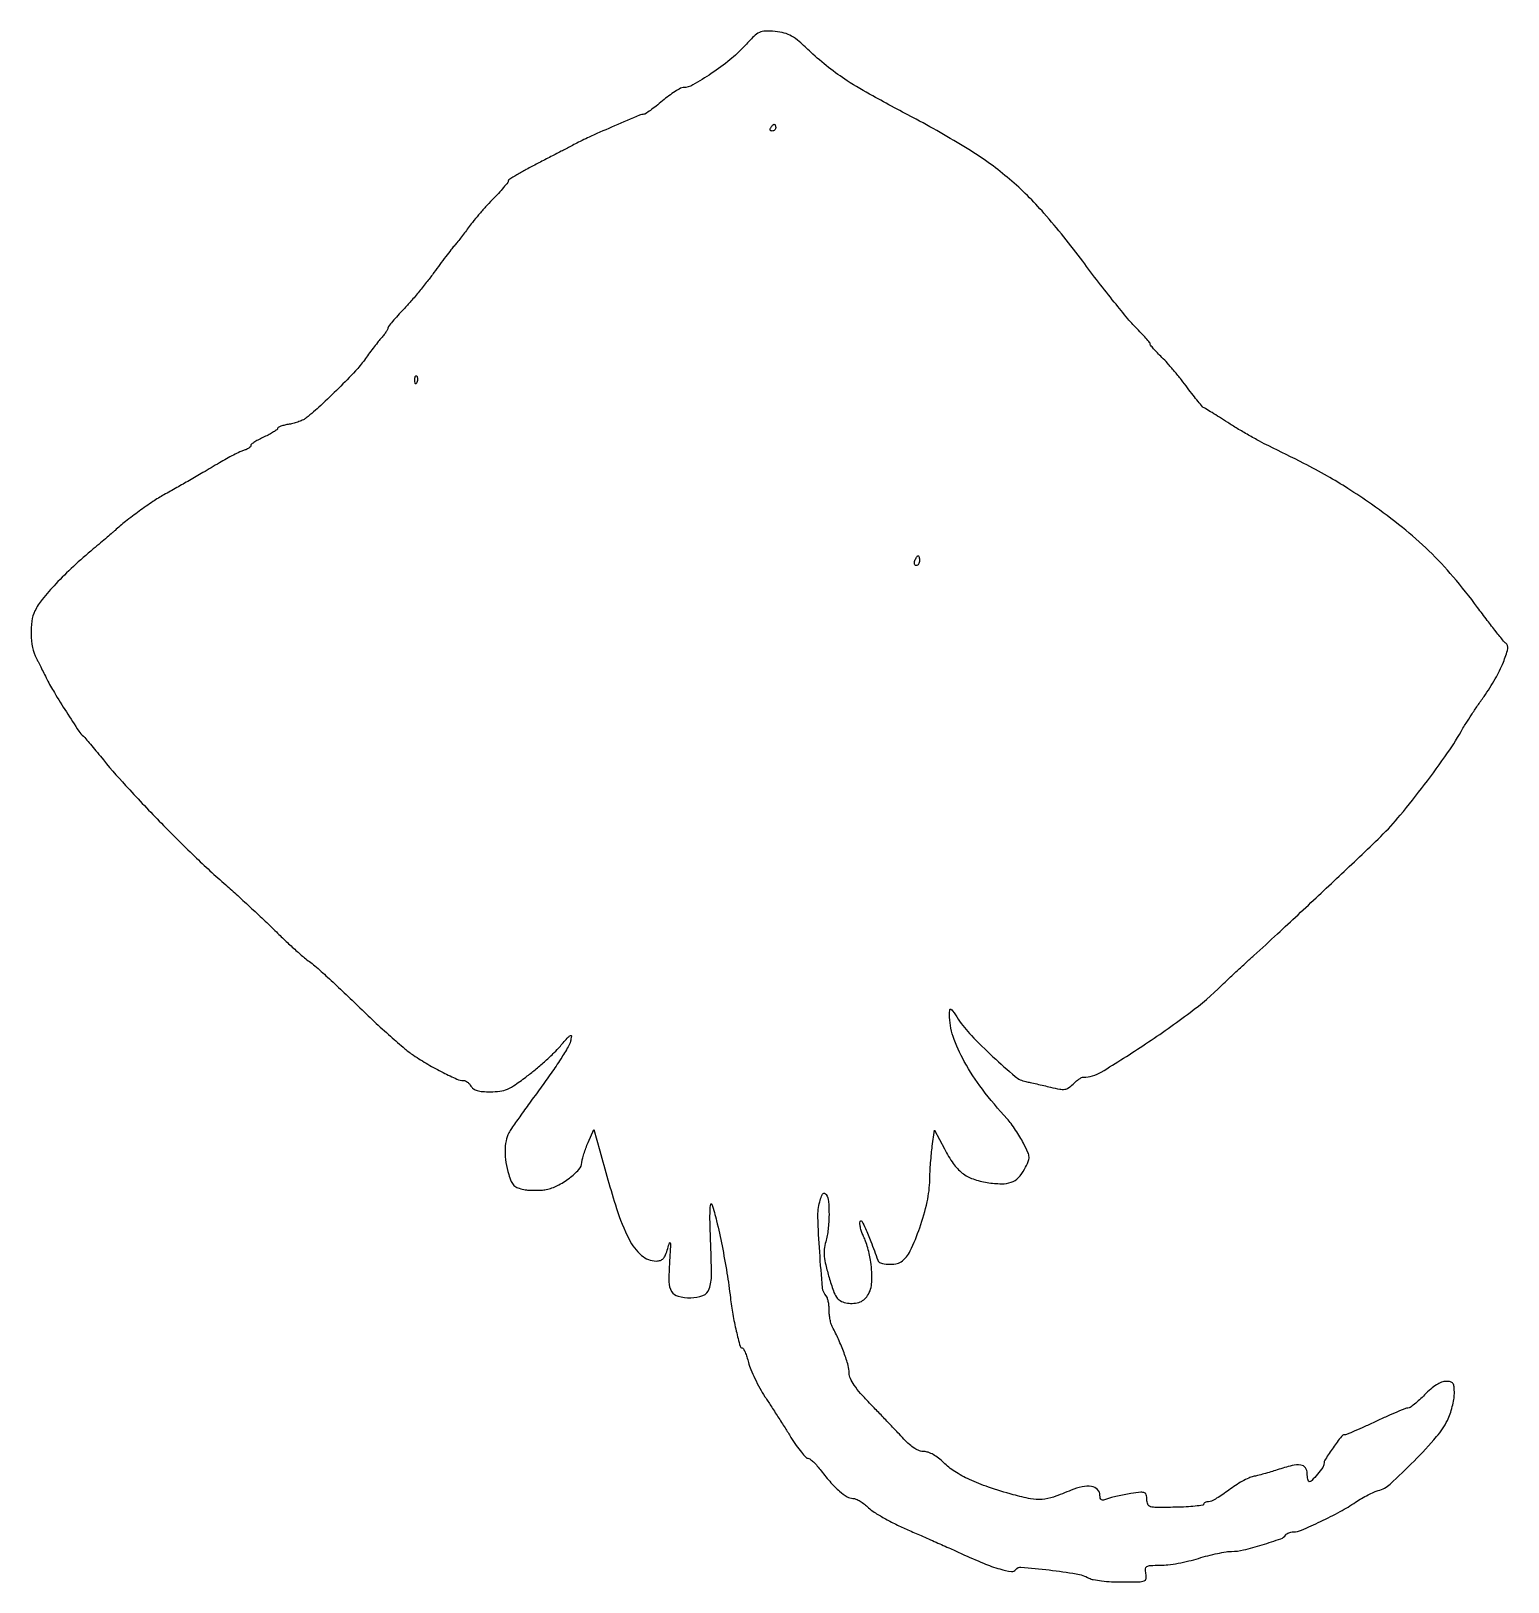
# Model space of a CAD drawing. Extents: x 0 to 442, y 0 to 464.
import ezdxf

# ---------------------------------------------------------------- set-up
doc = ezdxf.new("R2010")
doc.units = 0

msp = doc.modelspace()

# ---------------------------------------------------------------- linework, layer by layer
for points in [[(213.476515, 459.183065, -0.037581), (209.32025, 455.301099, -0.021053), (203.746225, 451.202228, -0.017057), (198.256697, 447.776991, -0.131688), (195.357735, 447, 0.126681), (194.514936, 446.782983, 0.016453), (192.905641, 445.825, 0.018312), (191.041216, 444.531705, 0.014365), (189.11505, 443, -0.007829), (187.238751, 441.467497, -0.011258), (185.526893, 440.175, -0.007227), (184.066616, 439.154946, -0.149931), (183.561505, 439, 0.100666), (182.304584, 438.744352, 0.001279), (174.797558, 435.536139, 0.003988), (167.78565, 432.451761, 0.015306), (163.5, 430.365729, -0.001053), (161.811457, 429.483446, -0.000213), (158.810937, 427.925297, -0.000225), (155.319936, 426.116326, -0.000211), (151.75, 424.270395, 0.006012), (148.39594, 422.486471, 0.009516), (145.570312, 420.869104, 0.003996), (143.223802, 419.440449, 0.259583), (143, 419.038416, -0.171905), (142.841409, 418.590773, -0.005526), (141.599479, 417.092183, -0.010072), (140.059239, 415.347397, -0.006757), (138.232269, 413.413094, 0.008434), (136.226965, 411.275667, 0.006807), (134.143876, 408.915096, 0.006887), (132.280329, 406.682962, 0.017544), (131.009448, 405, -0.006738), (129.941353, 403.520142, -0.005528), (128.761826, 401.967616, -0.005587), (127.645865, 400.564628, -0.014688), (126.805542, 399.591883, 0.018785), (125.868908, 398.489523, 0.003908), (124.313672, 396.481133, 0.004099), (122.544602, 394.119427, 0.00386), (120.778363, 391.681578, -0.010875), (118.795774, 389.024384, -0.006763), (116.361457, 385.991117, -0.006784), (113.877754, 383.062509, -0.012187), (111.75, 380.738398, 0.00703), (109.929879, 378.791014, 0.010421), (108.395312, 377.029774, 0.005912), (107.163139, 375.518656, 0.16966), (107, 375.051712, -0.131837), (106.887271, 374.63161, -0.016285), (106.381432, 373.819183, -0.018324), (105.700619, 372.877745, -0.014206), (104.894236, 371.90301, 0.01127), (103.889993, 370.703514, 0.004604), (102.577645, 369.030884, 0.004553), (101.200163, 367.207445, 0.005802), (99.964998, 365.5, -0.035164), (97.291034, 362.226643, -0.007913), (92.27499, 357.064845, -0.00865), (86.899335, 351.887656, -0.019266), (82.59498, 348.182201, -0.057556), (81.719272, 347.636522, -0.022643), (80.40642, 347.086111, -0.022053), (78.919442, 346.613703, -0.025665), (77.469627, 346.301358, 0.018919), (76.140036, 346.033623, 0.02925), (75.019203, 345.693007, 0.028823), (74.191059, 345.331949, 0.282696), (74, 345.021032, -0.239909), (73.813411, 344.654539, -0.016649), (72.825, 343.984599, -0.020759), (71.532669, 343.243183, -0.01393), (70, 342.5, 0.015159), (68.467438, 341.752209, 0.022348), (67.175, 340.996761, 0.018889), (66.196103, 340.310525, 0.234567), (66, 339.915513, -0.198409), (65.856871, 339.569021, -0.047551), (65.367784, 339.16346, -0.04163), (64.67181, 338.770438, -0.03089), (63.847775, 338.451686, 0.033595), (62.698538, 337.999983, 0.007751), (60.830295, 337.080955, 0.007972), (58.707323, 335.952382, 0.007714), (56.597775, 334.744601, -0.001102), (51.682723, 331.843621, -0.001941), (47.607105, 329.471413, -0.00218), (43.866692, 327.335388, -0.002002), (40, 325.169939, 0.021048), (36.716584, 323.163203, 0.009719), (32.613191, 320.294521, 0.00974), (28.554638, 317.215346, 0.017699), (25.380657, 314.52064, -0.008128), (24.672372, 313.895592, -0.000878), (23.009553, 312.480632, -0.001078), (21.022942, 310.803496, -0.000868), (18.880657, 309.009171, 0.013311), (12.909747, 303.749827, 0.016642), (7.670375, 298.545696, 0.017649), (3.57269, 293.875523, 0.060533), (1.419001, 290.47055, 0.0752), (0.482006, 287.364082, 0.043359), (0.262256, 283.455789, 0.043008), (0.72409, 279.508172, 0.066584), (1.852155, 276.271862, -0.000101), (2.34074, 275.305625, -0.000024), (3.152834, 273.698609, -0.000025), (4.085384, 271.852777, -0.000025), (5.021212, 270, 0.019421), (7.231336, 266.0162, 0.00617), (10.82514, 260.254363, 0.00341), (14.577864, 254.48685, 0.075123), (15.918218, 253, -0.043729), (16.313214, 252.61344, -0.001634), (17.660875, 251.03125, -0.002948), (19.239181, 249.143501, -0.002068), (20.995088, 247, 0.014966), (28.560843, 238.235429, 0.007528), (38.59946, 227.612056, 0.00751), (49.176369, 217.072778, 0.012273), (58.489055, 208.5, -0.004487), (62.067539, 205.307314, -0.002744), (66.234949, 201.479531, -0.00275), (70.321337, 197.642551, -0.004883), (73.639382, 194.430318, 0.005819), (76.58233, 191.591873, 0.006377), (79.503102, 188.909197, 0.005995), (82.055846, 186.678427, 0.031551), (83.544728, 185.56265, -0.036769), (85.190686, 184.302157, -0.003534), (88.93759, 180.921116, -0.004483), (93.345465, 176.813523, -0.003525), (98.050026, 172.286517, 0.00574), (102.908127, 167.653036, 0.006083), (107.779425, 163.22212, 0.005825), (112.063743, 159.507648, 0.027539), (114.655625, 157.54724, 0.016371), (118.948731, 154.857124, 0.015098), (123.524465, 152.376214, 0.012179), (127.653522, 150.420846, 0.104861), (129.638139, 150, -0.109649), (130.190554, 149.877382, -0.054241), (130.807966, 149.502885, -0.050076), (131.391754, 148.95501, -0.051758), (131.847683, 148.307692, 0.11758), (132.569533, 147.523914, 0.077446), (133.684598, 147.001907, 0.051966), (135.311569, 146.706833, 0.019109), (137.647373, 146.619524, 0.0345), (140.516623, 146.820197, 0.066424), (142.732572, 147.43694, 0.049547), (145.099902, 148.739815, 0.012183), (148.702165, 151.346983, 0.012123), (151.345857, 153.46351, 0.009025), (154.162473, 155.920939, 0.009134), (156.735706, 158.336079, 0.020378), (158.581024, 160.285151, -0.003024), (160.928602, 162.943708, -0.099635), (161.609451, 163.453572, -0.595826), (161.885935, 163.251759, -0.02428), (161.603099, 161.723272, -0.076913), (160.937452, 160.080831, -0.007679), (158.700513, 156.464269, -0.009513), (155.870369, 152.221904, -0.007423), (152.64121, 147.719518, 0.00237), (149.374437, 143.260521, 0.003096), (146.431404, 139.149908, 0.002294), (144.003375, 135.680205, 0.028656), (143.166971, 134.311988, 0.077281), (142.329701, 131.92336, 0.045478), (142.051134, 128.903712, 0.040551), (142.325219, 125.483236, 0.032531), (143.15333, 121.882568, 0.028691), (143.904154, 119.815821, 0.095816), (144.711516, 118.62776, 0.10792), (145.846583, 117.903636, 0.041877), (147.65333, 117.405257, 0.029075), (149.178691, 117.210004, 0.017421), (151.005235, 117.147256, 0.017416), (152.833487, 117.211867, 0.028831), (154.364491, 117.408601, 0.072268), (157.714693, 118.555118, 0.043691), (161.271761, 120.791869, 0.043044), (164.133619, 123.377327, 0.175472), (165.03772, 125.5, -0.047715), (165.193934, 126.52939, -0.013997), (165.627012, 128.070479, -0.013921), (166.214246, 129.786093, -0.014522), (166.8885, 131.442057), (168.628672, 135.384113), (170.37699, 128.942057, 0.008603), (175.365983, 111.735821, 0.043745), (179.1258, 102.506574, 0.092341), (182.851251, 97.690953, 0.184086), (187.288451, 96, 0.079069), (188.509727, 96.194345, 0.129935), (189.383093, 96.759135, 0.090904), (190.059779, 97.845638, 0.025445), (190.701099, 99.75, -0.018411), (191.241928, 101.433876, -0.784525), (191.467823, 101.409552, -0.048185), (191.513026, 100.180803, -0.001988), (191.232974, 95.776564, 0.019801), (191.065014, 89.753829, 0.131004), (191.867311, 86.879999, 0.203503), (193.807184, 85.446184, 0.058814), (197.587261, 85, 0.093569), (201.235181, 85.688693, 0.219915), (203.110244, 87.643148, 0.085362), (203.790306, 91.819488, 0.008021), (203.530129, 102.252665, -0.004367), (203.356702, 107.630142, -0.013648), (203.370418, 111.249547, -0.036777), (203.551574, 112.975028, -0.770504), (203.864317, 113, -0.026527), (205.320123, 108.020714, -0.008664), (206.946301, 100.540842, -0.008801), (208.420949, 92.397579, -0.011962), (209.445489, 85, 0.015402), (210.160683, 80.08503, 0.01404), (211.195334, 75.06803, 0.006061), (212.329924, 70.5025, 0.341156), (212.980677, 70, -0.276354), (213.341941, 69.783816, -0.021241), (213.85477, 68.721694, -0.024336), (214.381782, 67.315956, -0.015838), (214.858336, 65.648319, 0.036004), (215.544551, 63.56821, 0.014615), (216.761394, 60.842314, 0.014373), (218.246007, 57.97546, 0.017753), (219.798096, 55.398319, -0.001285), (221.553538, 52.689531, -0.000728), (223.667048, 49.399263, -0.000726), (225.788079, 46.076077, -0.001195), (227.571046, 43.258746, 0.012052), (229.158552, 40.866823, 0.017639), (230.678192, 38.848292, 0.013183), (232.011535, 37.287459, 0.210464), (232.631311, 37.008746, -0.166911), (233.230392, 36.797837, -0.021834), (234.267607, 35.901007, -0.023436), (235.43877, 34.686746, -0.017634), (236.61303, 33.25, 0.01729), (239.519271, 29.689122, 0.034147), (242.103873, 27.114642, 0.043531), (244.338092, 25.49192, 0.13612), (246.111544, 25, -0.103328), (247.003594, 24.813664, -0.031605), (248.235168, 24.18024, -0.030136), (249.55922, 23.277357, -0.028833), (250.785861, 22.209327, 0.052164), (252.456432, 20.886345, 0.01329), (255.425164, 19.110865, 0.013399), (258.942342, 17.254603, 0.013211), (262.57034, 15.580187, -0.001743), (266.512053, 13.869513, -0.001188), (270.982928, 11.897963, -0.001197), (275.286723, 9.975521, -0.002411), (278.669417, 8.435145, 0.010391), (285.177497, 5.596055, 0.026413), (290.038951, 3.888629, 0.031531), (293.510215, 3.105441, 0.300428), (294.828601, 3.701859, -0.281799), (296.360471, 4.459262, -0.006387), (304.825131, 3.584784, -0.011988), (312.909243, 2.448092, -0.082116), (316.702287, 1.159331, 0.078833), (318.00002, 0.708936, 0.014886), (320.488868, 0.340554, 0.015573), (323.450833, 0.085098, 0.013723), (326.550836, 0, 0.004089), (331.653865, 0.04173, 0.079581), (333.202343, 0.315804, 0.280579), (333.789327, 1.027447, 0.083063), (333.755249, 2.5, -0.050994), (333.627434, 3.9657, -0.262553), (334.023262, 4.643708, -0.123641), (335.061167, 4.94533, -0.009196), (338.033337, 5, 0.031271), (340.326632, 5.143569, 0.01342), (343.360545, 5.607942, 0.013217), (346.576213, 6.277058, 0.016999), (349.489884, 7.06959, -0.011585), (352.286633, 7.862931, -0.011198), (355.148867, 8.535642, -0.01118), (357.693432, 9.014694, -0.039765), (359.345219, 9.15417, 0.058074), (362.886173, 9.5839, 0.014557), (368.510017, 11.11555, 0.00928), (374.118238, 12.934133, 0.172967), (375.548155, 14.077916, -0.106753), (375.888449, 14.43148, -0.051111), (376.447358, 14.729369, -0.047396), (377.119914, 14.932144, -0.049451), (377.809017, 15.000789, 0.101863), (380.268903, 15.508384, 0.009334), (385.984817, 18.096591, 0.013121), (391.878183, 21.090905, 0.024341), (396.464616, 23.871439, -0.015768), (398.256126, 24.999976, -0.014172), (400.179245, 26.056241, -0.014365), (401.958342, 26.905119, -0.042666), (403.235401, 27.344234, 0.125409), (406.788306, 29.264122, 0.011935), (413.938621, 36.180997, 0.015028), (420.702951, 43.470156, 0.066894), (423.917391, 48.329352, 0.028256), (424.714989, 50.246005, 0.020692), (425.388234, 52.449964, 0.021027), (425.852695, 54.597015, 0.042775), (426, 56.315724, 0.019199), (425.91946, 58.412409, 0.130638), (425.580285, 59.381736, 0.194009), (424.872683, 59.856687, 0.052018), (423.498889, 60, 0.095314), (422.185385, 59.747313, 0.044952), (420.639528, 58.962163, 0.037146), (418.931367, 57.706079, 0.023022), (417.11591, 56, -0.013579), (415.546152, 54.467993, -0.018303), (414.04023, 53.175, -0.015518), (412.739098, 52.202541, -0.153897), (412.096643, 52, 0.094912), (411.336136, 51.854325, 0.0041), (408.808453, 50.825, 0.006867), (405.823529, 49.532452, 0.004829), (402.5, 48, -0.003776), (399.194247, 46.467299, -0.005555), (396.264958, 45.175, -0.002765), (393.766962, 44.122268, -0.098647), (393.153264, 44, 0.234708), (392.221589, 43.53716, 0.008017), (389.739155, 40.151115, 0.010824), (387.437337, 36.749754, 0.13333), (386.966731, 35.27144, -0.148178), (386.613985, 34.26566, -0.015359), (385.054057, 32.265008, -0.013209), (383.368525, 30.340816, -0.209226), (382.589707, 30, -0.30327), (382.36102, 30.152758, -0.040355), (382.173227, 30.734375, -0.035682), (382.042656, 31.541853, -0.022249), (382, 32.5, 0.162181), (381.442648, 34.173106, 0.205972), (380.044688, 34.976141, 0.089459), (377.43973, 34.811032, 0.01845), (373, 33.540917, -0.005834), (371.081185, 32.939224, -0.004919), (369.036662, 32.346087, -0.004964), (367.16034, 31.841732, -0.013719), (365.826933, 31.536228, 0.059517), (364.493857, 31.099359, 0.017971), (362.592063, 30.129679, 0.017728), (360.520074, 28.879464, 0.018404), (358.56828, 27.500257, -0.014429), (356.703263, 26.160018, -0.017922), (354.891627, 25.0282, -0.016397), (353.327889, 24.194547, -0.114749), (352.491347, 24, 0.048317), (351.9206, 23.944717, 0.068313), (351.438063, 23.779687, 0.088491), (351.11298, 23.536398, 0.190172), (350.999933, 23.25, -0.375061), (350.733838, 22.94522, -0.007294), (348.50303, 22.674374, -0.013688), (345.758957, 22.45753, -0.008272), (342.499933, 22.343612, -0.003947), (336.913784, 22.284939, -0.067127), (335.095289, 22.525355, -0.230073), (334.289637, 23.228799, -0.100523), (334, 24.654885, 0.051976), (333.850533, 26.088847, 0.257039), (333.339446, 26.682376, 0.117709), (332.260107, 26.815118, 0.008461), (329.25, 26.424976, 0.009185), (327.266416, 26.096343, 0.00838), (325.234375, 25.685875, 0.008415), (323.431197, 25.258141, 0.026797), (322.25, 24.888454, -0.027968), (321.052393, 24.516705, -0.178342), (320.43033, 24.584096, -0.2327), (320.096525, 25.020791, -0.048885), (320, 26.005699, 0.210372), (319.282583, 27.635351, 0.144113), (317.441135, 28.536591, 0.092582), (314.651194, 28.492658, 0.051391), (311.392025, 27.473493, -0.01644), (306.081529, 25.396083, -0.065501), (302.667884, 24.671353, -0.068457), (299.258132, 24.870429, -0.019013), (294.034882, 26.110188, -0.013639), (286.654038, 28.379928, -0.026772), (280.947309, 30.653632, -0.033625), (276.545304, 33.057913, -0.054285), (273.216667, 35.725473, 0.030303), (271.693932, 37.070386, 0.038164), (270.127847, 38.111247, 0.043091), (268.641502, 38.782452, 0.084712), (267.366667, 39, -0.08839), (266.037087, 39.236895, -0.050935), (264.571655, 39.952797, -0.041828), (262.996779, 41.124907, -0.025356), (261.334619, 42.75, 0.002885), (259.56806, 44.639656, 0.000999), (256.997024, 47.347373, 0.000992), (254.152241, 50.319594, 0.001153), (251.434619, 53.134673, -0.011035), (248.411195, 56.392982, -0.030243), (246.473629, 58.861418, -0.043558), (245.352501, 60.828809, -0.108143), (245, 62.439537, 0.070955), (244.668087, 64.76667, 0.016647), (243.43965, 68.515814, 0.017542), (241.791002, 72.584258, 0.021783), (239.964925, 76.236431, -0.057254), (239.593717, 77.132295, -0.022414), (239.283447, 78.436147, -0.021836), (239.070887, 79.890426, -0.025373), (239, 81.286431, 0.024579), (238.934178, 82.624619, 0.027141), (238.737199, 83.905702, 0.027974), (238.451093, 84.969348, 0.10961), (238.105358, 85.55, -0.167789), (237.009316, 87.985252, -0.005588), (236.157892, 98.705204, -0.008894), (235.635294, 109.087332, -0.07562), (236.185276, 113.708845, -0.014444), (236.715754, 115.434195, -0.095871), (237.159875, 116.21288, -0.32772), (237.601822, 116.315394, -0.151388), (238.076152, 115.911024, -0.119739), (238.787552, 113.806745, -0.024156), (238.944099, 109.831927, -0.026277), (238.676793, 105.489523, -0.039237), (237.94966, 101.758117, 0.041809), (237.527098, 99.528757, 0.049924), (237.518574, 97.391045, 0.036662), (237.957374, 94.820434, 0.011773), (238.975227, 91.083182, 0.009947), (240.24899, 87.097713, 0.063316), (241.182084, 85.193829, 0.118203), (242.296544, 84.148666, 0.075594), (243.961338, 83.508492, 0.124559), (247.840849, 83.631272, 0.187445), (250.50373, 85.6559, 0.127294), (251.74155, 89.701667, 0.047089), (251.438797, 95.700805, 0.017798), (251.066613, 97.744676, 0.014217), (250.525257, 99.917769, 0.014452), (249.90815, 101.902284, 0.034885), (249.309751, 103.317132, -0.030419), (248.78862, 104.519277, -0.028564), (248.404556, 105.801074, -0.029763), (248.197319, 106.976636, -0.081309), (248.237083, 107.817132, -0.679534), (248.729893, 107.900482, -0.029363), (249.871063, 105.739809, -0.017168), (251.469426, 101.882957, -0.006047), (253.502983, 96.25, 0.246447), (254.384289, 95.423733, 0.050287), (256.561498, 95.051295, 0.050657), (258.91735, 95.127404, 0.122925), (260.523098, 95.765313, 0.126947), (263.257948, 99.042173, 0.026953), (266.100994, 105.977451, 0.029115), (268.301857, 113.720348, 0.050467), (269.087606, 120.355335, -0.008987), (269.16888, 122.676422, -0.005495), (269.344056, 125.411324, -0.005506), (269.57725, 128.117274, -0.00974), (269.837606, 130.342789), (270.5, 135.185577), (273.458334, 129.512536, 0.033385), (276.120119, 125.145847, 0.07313), (278.811787, 122.314819, 0.080724), (282.023441, 120.54554, 0.048433), (286.257043, 119.484163, 0.030415), (290.568915, 119.103565, 0.092627), (293.460892, 119.562855, 0.117758), (295.591076, 120.948346, 0.066564), (297.407341, 123.456401, 0.019517), (298.539151, 125.770962, 0.113925), (298.7921, 127.094022, 0.097265), (298.462776, 128.488671, 0.012308), (297.109929, 131.286263, 0.018053), (296.06808, 133.14387, 0.012241), (294.755263, 135.184303, 0.012345), (293.388539, 137.095117, 0.02403), (292.190082, 138.536504, -0.023131), (284.810108, 147.380053, -0.036387), (279.420584, 155.670594, -0.043506), (276.085604, 163.204549, -0.082632), (275, 169.728641, -0.024997), (275.071139, 171.150732, -0.530125), (275.384009, 171.319999, -0.123293), (275.925706, 170.840717, -0.003924), (277.578494, 168.389547, 0.044174), (281.522701, 163.448762, 0.015629), (287.980027, 157.092013, 0.011334), (294.651553, 151.197698, 0.127071), (297.815453, 149.67649, -0.005087), (299.164924, 149.395121, -0.001811), (301.087119, 148.96658, -0.001797), (303.193428, 148.48101, -0.002119), (305.183251, 148.005849, 0.013895), (307.954777, 147.412636, 0.080072), (309.449181, 147.377862, 0.117376), (310.604737, 147.826353, 0.045405), (311.933251, 148.933251, -0.022405), (312.798672, 149.724404, -0.026113), (313.689844, 150.392893, -0.026473), (314.49052, 150.871137, -0.121974), (315.010898, 151, 0.137616), (320.361517, 152.501093, 0.009611), (333.659723, 160.954652, 0.014734), (346.954851, 170.34491, 0.031635), (356.487911, 178.5, -0.003568), (358.452216, 180.381108, -0.001716), (360.996144, 182.766265, -0.001701), (363.666648, 185.236015, -0.002436), (366.052801, 187.406435, 0.004219), (373.098083, 193.860816, 0.000871), (385.388884, 205.35309, 0.000832), (397.621252, 216.869053, 0.00486), (403.986834, 223, 0.025621), (409.825936, 229.353665, 0.010555), (417.096377, 238.513961, 0.010566), (423.983088, 247.986269, 0.0252), (428.581253, 255.367599, -0.015656), (429.491761, 256.893326, -0.003849), (431.085167, 259.341108, -0.003937), (432.955043, 262.118042, -0.003927), (434.870017, 264.867599, 0.023909), (438.222402, 270.11631, 0.033619), (440.655355, 275.109849, 0.034621), (441.991652, 279.183925, 0.31795), (441.358429, 280.826464, -0.076878), (440.723085, 281.407299, -0.002283), (438.46913, 284.239649, -0.004506), (435.853625, 287.619509, -0.003088), (432.94385, 291.5, 0.017422), (425.65497, 300.661219, 0.02314), (418.37364, 308.427551, 0.023296), (410.446203, 315.447536, 0.018044), (401.209392, 322.354891, 0.008437), (394.149709, 327.072949, 0.013986), (388.021998, 330.781948, 0.011575), (380.939866, 334.588396, 0.003955), (370.5, 339.788334, -0.010312), (367.749119, 341.202432, -0.005532), (364.410729, 343.054538, -0.005506), (361.045863, 345.019696, -0.008585), (358.196097, 346.793554, 0.001822), (355.72578, 348.377975, 0.002602), (353.521064, 349.764666, 0.001425), (351.648173, 350.921702, 0.039184), (351.133378, 351.184634, -0.118123), (350.682908, 351.512417, -0.00472), (349.371627, 353.078227, -0.008083), (347.855466, 354.985853, -0.005608), (346.2015, 357.188054, 0.009732), (344.34674, 359.615654, 0.007376), (342.221972, 362.2078, 0.007464), (340.154798, 364.582308, 0.017194), (338.514218, 366.289072, -0.008496), (337.167745, 367.641958, -0.012397), (336.032302, 368.882387, -0.007909), (335.134764, 369.946626, -0.172895), (335, 370.324703, 0.175688), (334.858632, 370.714611, 0.005519), (333.742, 372.022461, 0.010136), (332.358521, 373.543718, 0.006782), (330.717446, 375.229923, -0.023183), (328.377438, 377.797603, -0.004165), (324.284521, 382.81413, -0.004487), (319.588211, 388.777979, -0.004043), (314.831926, 395.034703, 0.018315), (303.25256, 409.397037, 0.037463), (292.978949, 419.575593, 0.03712), (281.23975, 428.164598, 0.017654), (265, 437.509183, -0.003929), (252.0196, 444.511326, -0.016381), (244.377275, 449.043845, -0.025204), (238.819967, 452.998457, -0.022894), (233.5, 457.6143, 0.011627), (230.039388, 460.756277, 0.047615), (227.731672, 462.399478, 0.066863), (225.567639, 463.289212, 0.039689), (222.818014, 463.781652, 0.027276), (219.868446, 463.909564, 0.112027), (218.13906, 463.496743, 0.081807), (216.488513, 462.31666, 0.010617)], [(223, 435, -0.105053), (222.918938, 434.618444, -0.099167), (222.688914, 434.29375, -0.09642), (222.345238, 434.076123, -0.093332), (221.940983, 434, -0.108972), (221.586039, 434.078288, -0.182303), (221.3746, 434.29375, -0.161196), (221.343488, 434.6179, -0.082592), (221.5, 435, -0.029505), (221.768994, 435.382774, -0.035638), (222.066025, 435.70625, -0.038439), (222.34829, 435.934461, -0.151918), (222.559017, 436, -0.210953), (222.727648, 435.92554, -0.081139), (222.870461, 435.70625, -0.061769), (222.967655, 435.382849, -0.042167)], [(115.683114, 358.8125, -0.054073), (115.461564, 358.395823, -0.470617), (115.279315, 358.37858, -0.168741), (115.137993, 358.670344, -0.018894), (115.078947, 359.416667, -0.028489), (115.089945, 360.112848, -0.077125), (115.200665, 360.592839, -0.208169), (115.385309, 360.77538, -0.296942), (115.604167, 360.729167, -0.126455), (115.797407, 360.402231, -0.060344), (115.876576, 359.916927, -0.05415), (115.839148, 359.359369, -0.051402)], [(266, 305.5, -0.062722), (265.92777, 304.926468, -0.08088), (265.715469, 304.440625, -0.098158), (265.400789, 304.115494, -0.152681), (265.031385, 304, -0.184534), (264.710807, 304.122486, -0.147206), (264.516384, 304.440625, -0.100118), (264.488865, 304.925634, -0.055937), (264.638374, 305.5, -0.02136), (264.887494, 306.074558, -0.030395), (265.160341, 306.559375, -0.030693), (265.420671, 306.912889, -0.222225), (265.606989, 307, -0.289661), (265.758929, 306.903916, -0.046727), (265.884553, 306.559375, -0.039339), (265.971531, 306.074824, -0.024748)]]:
    msp.add_lwpolyline(points, format="xyb", close=True)

doc.saveas('drawing.dxf')
